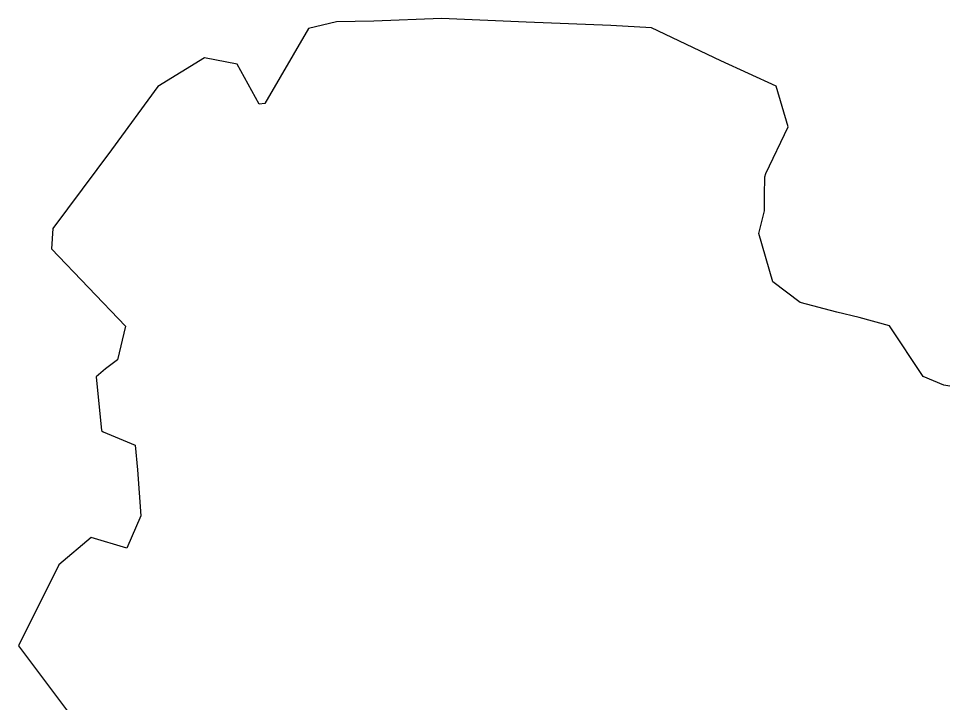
# Model space of a CAD drawing. Header units: metres. Extents: x 273377 to 358923, y 1974345 to 2116525.
# Drawn here: x 281724 to 283762, y 2021449 to 2022957 of the extents above; entities that cross this region are included whole.
import ezdxf

# ---------------------------------------------------------------- set-up
doc = ezdxf.new("R2010")
doc.units = ezdxf.units.M
doc.header["$MEASUREMENT"] = 0
doc.layers.add('DISTRICT BOUNDRY', color=86, linetype='Continuous')

msp = doc.modelspace()

# ---------------------------------------------------------------- linework, layer by layer
at = {"layer": 'DISTRICT BOUNDRY'}
msp.add_polyline3d([(283773.3, 2022147.3, 0), (283760, 2022149.2, 0), (283714.3, 2022168.7, 0), (283640.8, 2022279.9, 0), (283574, 2022298.3, 0), (283524.9, 2022310.1, 0), (283444.3, 2022331.5, 0), (283384, 2022376.9, 0), (283352.9, 2022483.4, 0), (283365.5, 2022533.3, 0), (283365.1, 2022566.8, 0), (283366, 2022608.1, 0), (283368.7, 2022615.3, 0), (283417.6, 2022717.9, 0), (283390.8, 2022807.5, 0), (283269.4, 2022863.4, 0), (283116.7, 2022935.9, 0), (283027.4, 2022941, 0), (282840.8, 2022948.4, 0), (282654.4, 2022956.7, 0), (282505.6, 2022950.7, 0), (282423.4, 2022949.1, 0), (282361.6, 2022934.4, 0), (282266.1, 2022769.6, 0), (282253.3, 2022768.1, 0), (282205.2, 2022856.3, 0), (282133.1, 2022869.9, 0), (282030.1, 2022806.8, 0), (281928.4, 2022667.7, 0), (281799.6, 2022494.1, 0), (281796.3, 2022449.8, 0), (281959.5, 2022279.5, 0), (281941.4, 2022205, 0), (281915.1, 2022185.3, 0), (281894.7, 2022168, 0), (281906.7, 2022049.6, 0), (281910.2, 2022046.4, 0), (281980.4, 2022017.4, 0), (281985.6, 2021963.4, 0), (281993, 2021861.9, 0), (281962.4, 2021790.3, 0), (281883.5, 2021813.8, 0), (281812.3, 2021754.1, 0), (281723.7, 2021575.8, 0), (282062.8, 2021123.7, 0)], dxfattribs=at)

doc.saveas('drawing.dxf')
